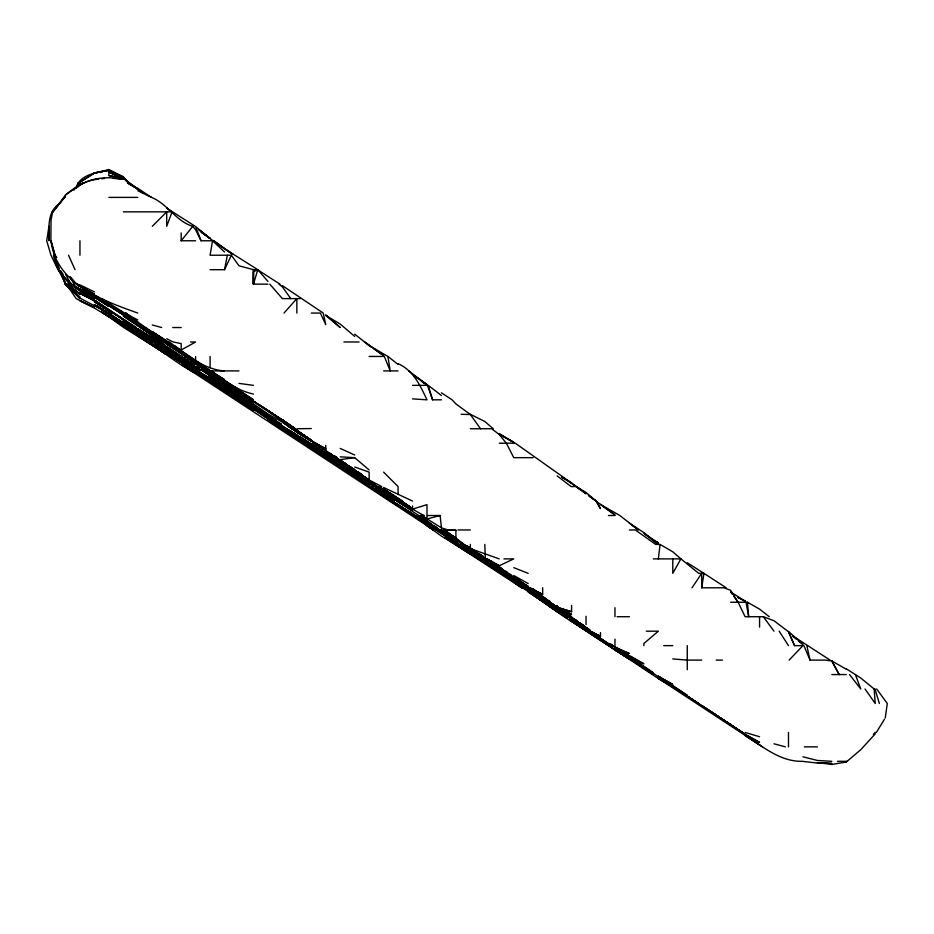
<?xml version="1.0" encoding="UTF-8"?>
<svg xmlns="http://www.w3.org/2000/svg" width="934" height="934" viewBox="0 0 934 934"><rect width="100%" height="100%" fill="white"/><g stroke="black" fill="none" stroke-linecap="round" stroke-linejoin="round"><path stroke-width="1.4" d="M658.342 558.882L660.081 544.429L655.738 544.429L635.342 529.963L629.423 529.963M78.001 186.87L78.538 182.924L94.404 173L108.869 170.233L123.323 178.849L108.869 172.125L123.323 178.639M787.724 631.186L774.017 620.748L763.358 616.72L745.099 616.72L738.117 602.267L730.645 590.311L723.943 587.801L701.714 587.801L703.944 573.348L687.261 562.723M83.535 292.879L112.944 313.065L69.536 284.146L57.99 269.692L50.985 255.227L46.7 240.774L48.988 226.308L48.86 240.774C49.07 227.487 46.828 210.745 60.582 203.028M137.788 190.746L152.254 197.716C168.073 204.453 176.257 221.521 192.801 226.308L195.626 229.869L201.055 240.774L212.543 240.774L210.092 255.227L231.34 255.227L238.999 265.781L253.464 269.692L257.784 269.692L267.93 281.391M227.336 255.227L224.545 269.692L210.092 269.692M267.93 284.146L253.464 284.146L257.784 269.692L224.545 248.701L213.734 240.774L233.021 254.445L224.545 248.993L200.448 231.62M76.121 188.189C79.133 174.296 97.545 172.708 108.869 169.521L123.323 176.748L128.145 182.924M195.264 226.308L166.707 208.165L172.054 211.843L166.707 226.308L166.707 211.843L152.312 226.308M224.545 269.692L231.34 255.227M884.521 719.145L876.372 732.396L875.24 732.396L873.313 734.334M692.024 587.801L701.714 573.348L701.714 587.801M53.18 211.843L65.497 194.949L82.834 182.924L79.95 185.201L79.95 182.924L77.861 182.924M66.045 284.146L65.497 284.835L79.95 297.117L66.045 284.146L79.95 298.611L72.163 290.346M195.626 240.774L181.173 240.774L192.801 226.308M52.759 211.843L65.497 196.373L52.584 211.843L51.031 220.494L50.891 240.774L55.001 255.227L56.624 257.457L55.001 255.227L51.031 240.774C56.005 284.064 102.577 300.433 137.788 313.065M73.774 190.162L77.277 186.029M283.994 313.065L296.849 298.611L296.849 313.065M875.24 733.879L860.786 749.675L846.321 761.981L831.855 764.479L817.402 762.564M56.122 207.768L52.374 211.843L56.122 207.932M789.137 660.104L802.936 645.639L794.53 645.639L788.483 631.979M75.817 188.306C88.461 177.425 107.573 176.059 123.323 179.351L113.212 178.336M65.497 194.949C75.129 187.104 85.986 179.993 98.747 179.13M79.051 182.924L94.404 173.047L108.869 170.233M257.784 269.692L253.464 271.771L253.336 284.146L253.464 269.692L253.464 284.146M484.828 544.429L485.33 558.882L499.281 565.747L513.747 558.882L503.963 558.882M369.14 480.613L383.605 491.097L412.524 509.882L398.584 501.044L412.524 509.649L399.507 501.044L412.524 509.135L426.99 504.629L426.99 515.51L440.124 515.51L441.443 527.862L448.087 529.963L455.897 530.279L455.897 538.089L443.79 529.963L454.8 537.739M440.124 515.51L426.99 519.012L421.467 515.51L426.99 519.187M94.404 173.047L107.562 170.607M340.221 459.645L354.687 457.66L369.14 470M101.643 178.779L104.538 178.429M108.869 197.389L137.788 197.389M123.323 211.843L172.019 211.843M300.328 298.611L282.383 298.611L269.798 284.146M311.302 313.065L320.374 313.065L325.768 324.658L323.246 313.065L282.383 285.652M172.743 327.53L181.173 327.53M190.548 341.984L195.626 341.984L181.173 350.005L181.173 343.607L173.315 341.984L166.707 338.75M343.887 341.984L359.111 341.984M369.14 356.449L384.341 356.449L390.19 370.903L387.914 356.449L369.14 345.498L371.37 347.063M225.549 370.903L238.999 370.903M383.605 370.903L398.071 370.903M412.524 385.368L427.457 385.368L432.559 399.822L441.443 399.822M296.849 428.741L311.302 428.554M470.362 428.741L491.646 428.741L499.281 434.52L506.356 443.206L513.747 457.66L533.197 457.66M499.281 443.206L514.646 443.206M575.461 486.579L571.141 486.579L557.119 475.885M420.335 515.51L422.997 515.51M608.443 515.51L614.957 515.51M457.893 529.963L470.362 529.963M653.286 558.882L680.898 558.882L698.725 573.348L703.944 573.348L726.197 587.801M730.645 602.267L747.469 602.267L759.564 609.108L769.219 616.72M617.094 616.72L629.423 616.72M646.316 631.186L658.342 631.186L643.888 643.514L643.888 645.639M663.735 645.639L672.795 645.639M687.331 660.104L701.714 660.104M716.18 660.104L722.402 660.104M803.894 645.639L810.047 660.104L825.026 660.104L831.855 660.98L846.321 669.234M831.855 674.558L846.321 674.558M885.269 717.942L887.3 703.477L876.687 689.023M804.279 746.861L817.402 746.861M837.483 761.315L847.477 761.315M444.339 529.963L455.897 530.279M461.151 414.287L470.362 414.544L480.531 428.741M841.978 761.782L846.321 761.981M340.221 456.831L354.687 457.66M831.855 761.315L817.402 760.463L802.936 756.797M818.849 762.646L831.855 763.452L817.402 763.055L802.224 761.315C780.053 761.782 762.856 746.453 745.099 735.455L762.564 746.861M412.524 398.876L426.99 399.822C420.265 385.649 413.388 370.354 398.071 363.688M672.795 658.925L687.202 660.104M238.999 383.384L253.464 385.368M108.869 169.521L108.869 175.58L123.323 178.172L143.112 193.034M108.869 175.58L119.389 177.81M774.017 743.791L785.389 746.861M152.254 324.962L161.652 327.53M174.168 345.346C189.158 356.753 205.025 369.514 224.545 370.985L210.138 370.903L223.343 379.94L210.092 370.903L224.545 379.648L210.454 370.903C223.588 380.628 237.166 390.564 253.464 394.066M745.099 732.454L759.564 736.739M528.294 587.801L571.585 616.72L557.119 606.808L586.038 627.671L548.655 602.267L557.119 607.357L571.585 611.723L571.585 605.454M549.857 602.267L557.119 607.275L571.585 611.723M455.897 538.428L443.055 529.963L470.362 548.655L499.281 558.882M354.687 467L369.14 472.125L369.14 479.971L381.691 486.579M513.747 567.662L528.2 573.348M83.897 290.521L79.95 288.886L94.404 297.164L91.999 295.599M86.523 291.618L90.47 293.253M573.803 618.973C591.479 631.921 608.338 646.351 629.423 653.52L614.957 647.005L629.423 656.287L614.957 647.052L628.22 654.664L614.957 647.005L636.264 660.104L643.888 663.841L630.625 656.147M383.605 487.49L412.524 501.044M340.221 448.437L354.687 454.986M123.323 178.849L108.869 170.362L123.323 177.11L128.565 182.924M79.95 284.905L94.404 291.887M600.504 632.587L600.504 636.299L589.903 631.186L571.585 617.631L586.038 627.59L557.119 607.59L570.324 616.72L557.119 606.306M745.099 600.947L737.872 597.41L745.099 601.204L730.645 591.899L732.303 594.199M557.119 607.275L571.585 614.35L557.119 607.252L530.103 587.801L542.666 594.363L542.666 587.731M470.362 414.287L484.828 421.514L493.245 428.741M542.666 594.363L529.555 587.801L513.747 576.675L528.2 586.435L513.747 577.948L487.209 558.882L542.666 597.48L534.82 591.829M108.869 170.362L122.12 177.028M223.168 385.368L197.051 370.903L181.173 359.952L195.626 369.794L181.173 360.804L210.092 380.465L238.999 398.082L224.545 389.315M137.788 319.895L124.584 313.065L101.619 298.611L108.869 302.721M590.708 631.186L600.504 636.299M652.317 539.712L658.342 542.899M652.317 539.747L658.342 542.969L643.888 533.361M83.558 292.879L108.869 310.415L94.404 300.935L79.95 293.054L94.404 300.806L136.107 327.53L94.404 300.024M409.115 506.041L383.605 489.229C397.977 496.83 409.442 508.832 424.328 515.51M79.95 292.972L90.411 298.611L79.95 293.673L65.975 284.146M79.95 286.306L94.404 294.128L79.95 286.271L77.522 284.146L175.148 347.378M108.869 305.348L82.355 289.703L94.404 297.164M504.57 573.348L525.795 585.665M513.747 442.179L499.281 434.263L513.747 442.471L499.281 433.504M248.292 399.822L253.464 402.659L238.999 393.856L267.93 413.96L282.383 422.18L291.723 428.741L282.383 421.549L296.849 432.43L311.302 441.152L291.887 428.741L282.383 421.549M231.679 385.368L224.545 380.442L238.999 389.385M96.751 305.768L123.323 324.553L96.727 305.815L123.323 322.907L108.869 313.205L152.254 343.735L181.173 361.271L167.898 352.538M195.626 361.365L181.173 352.97L167.174 341.984L181.173 352.165L153.456 333.333M513.747 575.507L528.2 583.563M659.544 676.952L672.795 684.365L658.342 676.776L634.501 660.104L652.866 672.317M792.931 636.031L830.104 660.104M295.588 434.415L267.93 418.689L253.464 408.742L267.93 418.07M248.467 399.822L253.464 402.659M194.424 369.852L181.173 362.322L195.626 370.903L172.253 356.449M501.511 571.725L460.894 545.199M614.957 647.064L628.22 654.664M398.071 505.726L410.108 512.649M660.081 544.429L672.795 551.807L680.898 558.882L672.795 573.348L672.795 558.882M166.707 341.809L152.254 333.415L180.052 351.149M150.899 341.984L123.323 324.81L134.473 331.663M282.302 428.741L322.148 453.982L296.849 438.455L253.464 408.952M491.027 560.949L499.281 565.747M364.867 341.984L383.605 355.656L373.588 348.627M561.941 477.274L571.585 482.913L586.038 493.829L576.243 486.579L586.038 492.428L596.207 501.044L600.504 508.633L596.079 501.044L589.389 496.258M276.359 420.604L267.93 415.665L286.691 428.741L325.768 453.177L300.246 436.727M382.45 491.331L369.14 483.018L431.508 523.904M550.103 601.531L528.2 588.245L486.392 558.882L506.345 572.507M575.087 485.902L569.168 481.921M425.846 520.203L417.86 515.51L455.897 540.284L441.443 531.014L455.897 541.008L444.782 533.057M428.169 524.511L470.362 552.368L499.281 569.717M96.914 296.382L99.424 297.864M221.335 383.897L210.092 377.266L253.464 405.391L236.594 393.973M484.828 561.731L456.843 544.429L499.281 571.433M189.602 365.883L174.179 356.449L123.323 321.938L152.254 340.268L137.788 332.025L152.254 340.081L137.788 332.119L169.976 352.877M412.524 508.621L399.752 501.044L412.524 508.621L401.071 501.044L412.524 508.668M422.168 381.959L426.99 384.831L408.765 370.903M561.941 477.309L571.585 483.041L515.299 443.206M414.486 515.51L383.605 496.106L304.729 443.206L366.735 482.925L361.913 479.819M470.362 554.166L457.111 545.234L499.281 571.655L484.828 562.77L522.526 587.801L499.281 571.655L441.443 536.104L426.99 525.667L182.317 365.077L195.626 373.308C175.032 362.754 157.788 347.098 137.788 335.645L181.173 362.672L155.593 345.37M349.865 466.545L354.687 469.767L313.637 443.206M425.764 522.982L413.575 515.51L470.362 552.368L503.508 572.659L500.344 570.441M154.659 336.217L152.254 334.781L163.789 341.984L155.709 336.824M245.77 399.822L224.545 387.026L210.092 376.764L244.953 399.822M311.302 447.199L304.647 443.206L327.519 457.66L311.302 447.036L325.768 456.528M177.553 349.339L143.567 327.53L180.052 351.207M310.1 440.019L296.849 432.045L321.214 447.479M353.484 468.903L340.221 460.941L354.687 469.989L325.768 451.25M412.524 514.027L398.071 505.341L412.524 514.739L398.071 505.06M378.539 486.579L402.25 501.044L389.63 492.767M495.662 567.942L470.362 552.146L441.443 531.294L455.897 541.977L439.143 529.963L426.99 522.48L448.67 536.174M167.91 347.179L194.459 365.252L161.967 344.401M137.788 333.742L151.413 341.984M420.977 515.51L426.99 519.152M211.294 376.297L224.545 384.364L195.626 366.618L152.254 336.835L165.622 345.638M518.709 584.019L521.195 585.536M75.257 286.294L79.95 289.155L71.311 284.146L94.404 298.039L70.937 284.146L65.497 274.292M273.697 414.287L259.489 405.099L281.169 418.969M356.741 471.495L346.899 464.875M313.719 447.444L300.059 437.556M316.124 448.915L319.743 451.11M323.351 453.317L325.768 454.788M441.443 527.862L421.713 515.51M238.999 390.447L224.545 381.329L211.119 370.903L222.315 379.111M123.323 323.024L94.404 304.928L108.332 313.065L79.95 298.144L65.497 284.333M224.545 386.548L244.906 399.822L238.999 395.316L253.464 406.115L267.229 414.287L253.464 405.648L282.383 426.231L224.545 387.68L238.999 397.335L196.315 370.903L243.155 399.822M224.545 388.159L238.999 397.032M357.78 472.125L362.404 475.056M165.598 354.056L152.254 344.564L166.707 353.624L152.254 344.249L217.365 385.368L253.464 410.178L238.999 399.822L215.812 385.368L238.999 399.799L253.464 409.979L193.268 370.903L238.275 399.822L224.545 390.786M310.065 447.012L296.849 438.992L311.302 448.378L267.93 420.207L303.2 443.206M484.828 561.241L495.662 567.895L484.828 561.229L499.281 570.616L484.828 560.657L513.747 582.01L542.666 599.406L528.2 589.704L567.825 616.72M224.545 390.949L238.999 399.822L212.287 381.656M332.177 459.318L340.221 465.097C316.241 450.06 293.591 433.107 269.132 418.841M199.059 368.078L196.77 366.665L198.895 368.078M201.347 369.49L203.635 370.903M279.955 284.146L257.515 269.692M267.93 415.875L253.464 406.523M383.605 492.008L388.427 495.008M390.832 496.503L406.535 506.298M455.897 538.521L459.47 540.739M396.985 505.06L390.505 501.044L413.307 515.51L426.99 525.375L419.027 519.094M470.362 550.114L483.917 558.882L461.209 544.429L484.127 558.882M210.092 370.868C182.947 350.168 152.627 334.08 125.74 313.065L137.788 322.067L125.67 313.065M282.383 419.751L295.261 428.741L238.999 391.661L252.04 399.822M311.302 440.031L293.463 428.741L369.14 479.971L357.278 472.125L369.14 480.73M312.295 441.35L325.768 450.118M354.687 474.332L374.16 486.579L354.687 474.799L311.302 445.716L328.791 457.66M311.302 447.771L313.719 449.277M316.124 450.772L319.743 453.025M323.351 455.278L325.768 456.784M340.221 466.101L359.508 478.266M463.182 543.67L444.082 529.963L447.619 532.357M124.561 323.678L128.238 325.989M323.491 448.904L325.768 450.328M101.491 311.431L123.323 327.274L164.302 353.075L137.788 335.855M340.221 462.914L354.687 471.985M408.929 507.792L412.524 510.046M392.327 501.044L426.99 523.11L392.327 501.044L396.927 504.267M567.779 614.502L549.052 602.267L557.119 607.754L542.666 599.219L557.119 607.742L542.666 596.709L549.134 601.473M631.407 659.486L614.957 649.048L653.625 674.558L639.288 664.774M94.404 304.706L107.679 313.065M124.21 326.41L125.985 327.53M333.216 461.349L327.379 457.66L333.216 461.466M398.071 504.815L412.524 513.91M513.747 579.617L542.666 598.157L504.594 573.348M478.582 558.882L484.828 562.817M426.99 519.467L420.849 515.51L426.99 519.794M344.833 469.218L347.133 470.678M513.747 581.018L501.605 573.348L513.747 581.182M846.321 668.826L860.786 678.049L875.24 689.887L879.384 703.477M89.594 294.07L84.772 291.011L120.614 313.065L98.77 298.611L79.95 289.365L94.404 297.666C75.432 289.587 58.095 276.616 53.542 255.227L59.274 268.373M152.254 337.898L137.788 328.733L181.173 356.578M521.767 587.801L455.045 544.429M111.309 306.889L137.788 324.67L123.323 314.478L152.254 335.329L181.173 352.935L166.707 343.946L249.063 399.822L195.626 363.781L205.503 370.903L224.545 383.477L167.91 344.354M383.605 488.937L387.225 491.226M412.524 509.672L383.605 491.646L412.524 509.672L400.849 501.044M325.768 455.605L339.1 464.128M445.063 537.529L454.695 543.646M113.376 313.065L81.06 291.175M381.422 489.042L383.605 490.677L340.221 461.851L367.961 479.691M450.211 534.33L443.393 529.963L454.765 537.319M452.488 535.777L454.765 537.237M282.383 428.741L296.849 438.023M369.14 485.878L348.58 472.125M555.987 608.057L546.927 602.267L557.119 609.015L547.231 602.267M457.135 545.187L470.362 553.617M586.038 627.776L571.585 618.074L590.3 630.497L587.101 628.454M759.564 744.865L658.342 678.376L672.795 686.84L718.398 716.448M271.537 418.187L276.359 421.269M146.218 338.131L130.702 327.53M676.053 689.023L698.539 703.477L672.795 686.373L687.261 695.97M166.707 340.98L152.254 331.687L168.155 341.984M251.293 399.822L238.999 391.93L311.302 440.474L283.492 420.93M182.375 361.189L210.092 379.344L197.191 370.903L224.545 386.489L243.937 399.822L224.545 386.197L238.999 396.495M252.285 408.193L224.545 389.676L267.93 418.794M353.542 473.596L340.221 464.84M528.2 587.743L499.281 570.417L484.828 559.384L499.281 569.471L484.828 559.501M528.2 587.801L542.666 597.456L513.747 578.298M396.973 505.317L354.687 476.982L375.363 490.373M377.721 491.879L381.247 494.156M597.188 636.159L571.585 619.417L557.119 608.781M716.18 715.199L742.355 732.396L687.261 696.227M208.387 370.903L195.626 362.672L224.545 381.808L210.092 372.141L224.545 383.092L250.756 399.822L229.822 385.368L251.398 399.822L238.999 391.685M193.21 364.225L181.173 356.449L194.424 365.252M340.221 460.299L346.245 464.186L340.221 460.299L344.681 463.346M136.959 328.651L113.177 313.065L137.788 329.947L152.254 338.738L137.788 329.597L198.498 370.903L137.788 329.212M244.299 400.569L264.591 414.287L238.999 396.168L264.579 414.287L253.464 406.243M218.439 385.368L223.331 388.521M600.504 640.549L575.192 623.597L629.423 659.252L569.32 619.884M241.416 392.011L253.464 399.822L224.545 380.71M182.375 357.36L194.424 365.171M671.593 685.591L658.342 676.987L672.795 686.852L658.342 678.574L614.957 649.795L629.423 658.236L614.957 649.994L600.504 640.304M716.18 714.965L701.714 705.59L745.099 734.556L759.564 742.367L745.099 734.229L720.616 717.942M70.937 277.34L76.378 284.146L79.95 286.469L76.6 284.146M223.343 382.952L210.092 374.324L238.999 394.066L224.545 383.734M465.587 545.199L483.625 556.734L478.803 553.547M375.865 488.739L393.996 501.044L369.14 485.645L354.687 475.324M336.719 463.754L340.221 466.031L336.859 463.754M475.056 554.306L480.928 558.123M600.504 638.459L572.787 620.083M629.423 523.168L643.888 532.613L658.342 544.429L644.997 534.213M170.327 344.424L176.351 348.359M210.092 373.623L224.545 383.045L185.387 356.449M720.161 717.942L730.645 724.772M195.626 361.166L210.092 370.646L195.626 361.108L195.626 356.449M76.378 284.146L79.95 286.481M96.856 298.611L108.869 306.469L84.399 291.023M470.362 548.024L476.387 551.971M441.443 392.817L452.103 399.822L455.897 403.885L470.047 414.287M361.913 480.298L364.33 481.886M168.424 341.984L181.173 350.39M134.169 323.187L123.323 316.031L152.254 335.68L140.649 327.53M488.762 559.653L496.946 565.047M484.828 560.657L487.233 562.245M489.649 563.832L499.281 570.184M211.282 380.64L214.855 383.01M528.2 589.704L539.046 596.861M543.798 600.002L546.086 601.508M151.448 197.389L137.788 188.341L127.316 182.924L137.788 189.112L128.752 182.924L137.788 189.38M360.302 473.585L358.096 472.125L362.509 475.406M457.088 540.506L461.805 543.635M153.281 338.575L158.406 341.984M181.173 359.38L195.626 368.988M127.164 328.313L137.788 335.388L103.195 313.065L108.869 316.813L94.404 308.045L79.95 300.806L94.404 307.543L76.144 298.611L66.326 284.146M340.221 460.112L346.245 464.14M199.678 373.226L210.092 380.173M145.809 328.243L152.254 332.551M316.147 443.206L320.957 446.417M146.358 330.671L124.444 315.505M149.895 333.029L152.254 334.606M443.837 529.963L455.897 538.054M542.666 597.538L571.585 617.374M196.712 366.513L198.895 367.984M433.773 525.422L437.17 527.687M325.768 456.236L327.892 457.66M274.783 415.023L281.297 419.413M210.092 372.141L224.545 382.882L210.092 372.164L223.343 381.095M453.539 536.338L455.897 537.937M534.762 591.747L559.443 608.91M561.754 610.474L571.585 617.14L571.024 616.72M343.455 468.494L348.837 472.125M294.42 428.741L282.383 420.148L315.027 443.206M296.849 430.049L314.595 443.206L325.768 448.67L315.435 443.206L296.849 430.457L311.302 440.323M455.897 539.724L441.443 529.963L484.828 558.882L462.995 544.429M633.544 660.875L636.988 663.21M210.092 375.573L224.545 385.368L201.079 369.444L210.092 375.573L206.858 373.238M201.651 232.578L210.092 238.298L198.965 229.764M267.93 410.656L273.277 414.287L258.286 404.072M587.136 628.173L589.377 629.679M601.683 639.253L611.093 645.639L601.636 638.996M229.367 389.058L234.189 392.327M331.255 459.948L333.496 461.466M413.727 375.445L426.99 384.469M166.707 342.066L178.756 350.273M296.849 430.539L311.302 440.393M444.841 537.47L453.912 543.646M121.338 313.065L108.869 304.542L123.323 314.816M137.788 325.569L139.703 326.877M152.254 344.961L165.505 354.021M340.221 462.832L332.714 457.66L375.456 486.579L354.873 472.125M470.362 548.503L484.828 558.474M369.14 482.096L354.687 472.125L369.14 482.119M232.169 386.945L234.446 388.521M175.429 356.449L180.017 359.625M160.041 347.938L163.368 350.262M166.707 352.585L170.035 354.897M509.859 574.025L511.809 575.367M531.376 589.377L529.123 587.801L531.458 589.412M326.795 455.512L329.877 457.66M290.918 431.228L308.197 443.206L286.318 428.741L296.849 435.127L282.383 426.464L253.464 405.671L266.447 414.287L258.881 408.683M588.315 495.452L614.957 514.949L600.504 504.477L619.837 515.51L638.354 529.963L631.653 524.861M290.929 431.228L296.849 435.372M658.342 676.041L687.261 695.351L658.342 676.274M499.281 566.588L502.48 568.841M505.691 571.094L507.827 572.589M467.304 545.865L469.347 547.301M528.2 588.84L513.747 579.897L484.828 560.167L499.281 569.892L484.828 559.384M421.993 515.51L426.99 519.012L426.99 516.292M170.513 344.483L179.982 351.137M396.88 505.201L383.605 495.674M296.849 438.77L340.221 467.023L329.247 459.224M307.041 443.206L311.302 446.219L296.849 435.793M413.634 375.41L418.082 378.574M420.312 380.15L426.99 384.89M521.557 587.801L513.747 582.279C538.521 597.2 560.575 616.347 586.038 630.053L569.378 619.884M580.481 623.235L582.699 624.811M584.929 626.644L580.481 623.48L583.82 625.838M119.996 323.479L123.323 325.849M354.687 471.156L356.029 472.125M169.498 341.984L171.833 343.665M466.813 548.702L470.362 551.258M203.343 374.978L210.092 379.858M354.687 334.162L369.14 345.592L367.004 343.794M123.323 314.478L137.788 324.974L101.713 299.417M380.617 487.314L383.605 489.486M211.504 370.903L214.762 373.285M216.933 374.873L221.288 378.06M343.455 468.144L345.603 469.732M364.727 477.041L369.14 480.309L364.809 477.041M77.837 288.851L79.95 290.427M550.313 602.267L539.42 593.907M419.915 515.51L426.99 520.833M358.306 472.125L362.637 475.406M568.234 616.72L571.585 619.265M441.443 395.502L428.262 385.368L432.559 399.822M198.965 229.811L210.092 238.544L195.626 226.565L201.055 240.774M387.914 356.449L398.071 364.423M440.568 529.963L441.443 530.675M792.931 636.451L796.27 639.136M798.488 640.934L802.936 644.507L788.483 631.396L794.53 645.639M532.929 588.677L537.248 592.156M279.009 284.146L282.383 286.878L290.789 298.611M67.645 284.146L79.95 294.292L67.645 284.146M586.972 627.987L589.774 630.38M325.768 314.828L340.221 327.53L325.768 315.458L340.221 324.063L354.687 336.403M212.543 240.774L224.545 252.017M383.605 472.125L398.071 486.579L398.071 494.016M68.17 280.387L71.731 284.146M123.323 177.635L126.09 180.811M849.543 674.558L860.786 689.023L855.369 674.558M763.358 616.72L774.017 631.186M733.961 596.499L738.117 602.267M60.652 270.813L63.068 274.199M865.036 689.023L875.24 703.477L874.142 689.023M779.154 631.186L788.483 645.639M65.497 283.469L58.282 269.692L55.188 261.8M68.532 255.227L75.035 269.692M61.597 274.946L65.333 284.146M806.813 645.639L810.047 660.104M746.068 602.267L748.683 616.72L747.469 602.267M64.469 280.2L65.497 284.835L65.497 284.146M875.24 689.023L875.24 689.887M788.483 732.396L788.483 746.861M759.564 616.72L759.564 627.099M687.261 645.639L687.261 669.725M614.957 607.719L614.957 616.72M614.957 639.171L614.957 647.25M600.504 638.214L600.504 639.276M586.038 616.3L586.038 624.566M557.119 605.524L557.119 607.357M470.362 544.429L470.362 548.655M412.524 506.041L412.524 509.193M325.768 445.331L325.768 450.573M210.092 356.449L210.092 367.739M181.173 232.916L181.173 240.774M79.95 240.774L79.95 255.227M354.044 472.125L311.302 443.743L354.687 472.581L354.044 472.125M199.864 370.903L181.173 359.356L166.707 348.674L199.864 370.903M398.071 500.379L375.888 486.579L398.071 500.379M596.954 636.077L588.654 631.186L596.954 636.159M281.181 424.106L267.93 416.225L281.181 424.106M195.626 369.701L181.173 360.746L195.626 369.701M629.423 658.692L614.957 649.877L629.423 658.692M412.524 510.431L398.071 501.43L412.524 510.431M253.464 409.442L238.999 400.359L253.464 409.442M376.472 490.362L370.541 486.579L376.472 490.42M108.869 311.034L94.404 301.822L111.683 313.065L108.869 311.034M137.788 334.174L127.363 327.53L137.788 334.174M524.067 587.801L517.191 583.388L524.067 587.801M397.557 501.044L383.605 492.043L397.487 501.044M542.666 601.333L528.2 591.899L567.172 618.308L528.2 591.28L542.666 601.286M257.083 403.523L253.464 401.153L257.083 403.535M238.999 394.405L225.281 385.368L246.798 399.822L238.999 394.405M633.532 660.104L614.957 647.822L633.532 660.104M523.869 587.801L517.121 583.341L523.869 587.801M612.902 645.639L610.649 644.133L612.902 645.639M113.026 313.065L108.869 310.275L113.026 313.065M433.236 529.963L426.99 525.725L433.236 529.963M340.221 462.692L325.768 452.663L340.221 462.692M354.687 475.079L340.221 464.91L354.687 475.079M134.356 327.53L123.323 319.942L134.356 327.53M166.707 348.872L156.737 341.984L166.707 348.942M295.144 428.741L282.383 419.798L295.062 428.741M557.119 611.583L543.962 602.267L557.119 611.642M530.43 593.113L528.2 591.537L530.43 593.148M336.929 457.66L334.699 456.084L336.929 457.66M577.142 621.11L573.803 618.74L577.142 621.098M580.598 489.813L576.243 486.579L580.609 489.813M123.323 313.065L119.996 310.59L123.323 313.065M335.575 457.66L329.037 452.768L335.575 457.66M149.825 341.984L137.788 332.726L149.825 341.984M74.545 284.146L70.015 277.048L74.545 284.146M839.152 674.558L831.855 660.98L839.152 674.558"/></g></svg>
